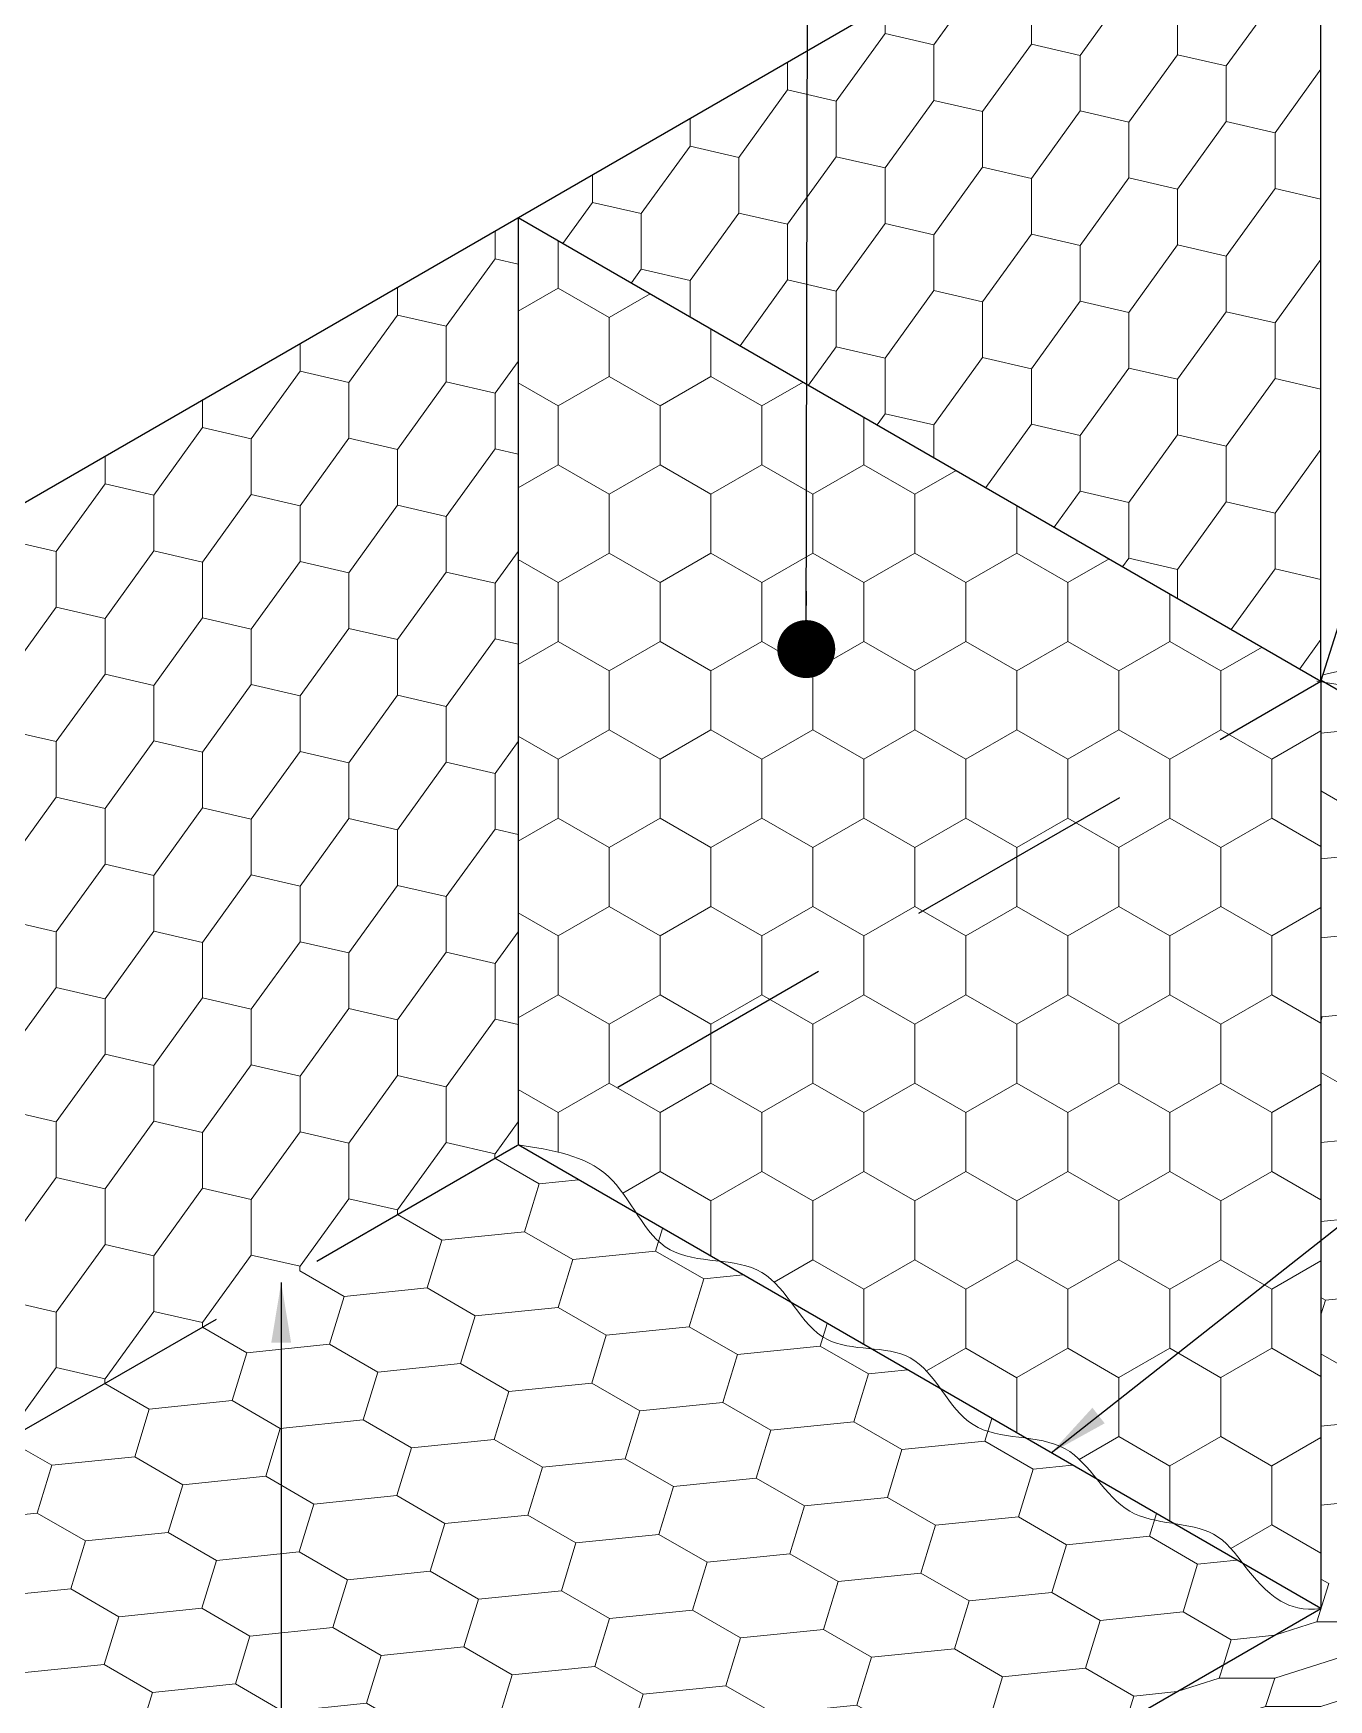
# Model space of a CAD drawing. Header units: metres. Extents: x -81 to 2721, y -139 to -12.
# Drawn here: x 670.342 to 673.137, y -42.694 to -39.1 of the extents above; entities that cross this region are included whole.
import ezdxf

# ---------------------------------------------------------------- set-up
doc = ezdxf.new("R2010")
doc.units = ezdxf.units.M
doc.header["$MEASUREMENT"] = 0
doc.linetypes.add('CENTER2', pattern=[1.125, 0.75, -0.125, 0.125, -0.125])
doc.linetypes.add('DASHED2', pattern=[0.375, 0.25, -0.125])
doc.layers.add('DIM', color=1, linetype='Continuous')
doc.layers.add('SECTION-GOLF', color=2, linetype='Continuous')
doc.styles.add('ROMANS', font='vit-s.shx')
doc.dimstyles.new('1-100', dxfattribs={"dimtxt": 0.235, "dimasz": 0.3, "dimexe": 0.2, "dimexo": 0, "dimgap": 0.1, "dimtad": 1, "dimzin": 0, "dimdsep": 46, "dimtxsty": 'ROMANS', "dimcen": 0, "dimclrd": 1, "dimclre": 1, "dimclrt": 3, "dimadec": 0, "dimazin": 0, "dimtfac": 1, "dimtix": 1, "dimtmove": 2, "dimatfit": 3, "dimfxl": 1, "dimtolj": 1, "dimtzin": 1, "dimarcsym": 0})

# ---------------------------------------------------------------- blocks, each defined once
blk = doc.blocks.new('--2')
at = {"color": 137, "lineweight": 13}
for p, q in [((816.5707, 758.7659), (816.6759, 758.9116)), ((816.4656, 758.8505), (816.4656, 758.7902)), ((816.3604, 758.6444), (816.4656, 758.7902)), ((816.5707, 758.7659), (816.4656, 758.7902)), ((816.2553, 758.7291), (816.2553, 758.6687)), ((816.1501, 758.523), (816.2553, 758.6687)), ((816.3604, 758.6444), (816.2553, 758.6687)), ((816.3604, 758.6444), (816.3604, 758.5244)), ((816.0449, 758.6077), (816.0449, 758.5473)), ((815.9398, 758.4016), (816.0449, 758.5473)), ((816.1501, 758.523), (816.0449, 758.5473)), ((815.8346, 758.4863), (815.8346, 758.4259)), ((815.7708, 758.3374), (815.8346, 758.4259)), ((815.9398, 758.4016), (815.8346, 758.4259)), ((815.6243, 758.3648), (815.6243, 758.3044)), ((815.7601, 758.2409), (815.7601, 758.3436)), ((815.5191, 758.1587), (815.6243, 758.3044)), ((815.6738, 758.293), (815.6243, 758.3044)), ((815.414, 758.2434), (815.414, 758.183)), ((815.6738, 758.1911), (815.7601, 758.241)), ((815.8701, 758.1774), (815.7601, 758.2409)), ((815.8701, 758.1775), (815.959, 758.2288)), ((815.3088, 758.0373), (815.414, 758.183)), ((815.5191, 758.1587), (815.414, 758.183)), ((815.8701, 758.0504), (815.8701, 758.1774)), ((815.2037, 758.122), (815.2037, 758.0616)), ((816.09, 758.0504), (816.09, 758.1531)), ((815.0985, 757.9159), (815.2037, 758.0616)), ((815.3088, 758.0373), (815.2037, 758.0616)), ((815.7601, 757.987), (815.8701, 758.0505)), ((815.9801, 757.9869), (815.8701, 758.0504)), ((815.9801, 757.987), (816.0901, 758.0505)), ((816.2, 757.9869), (816.0901, 758.0504)), ((815.7601, 757.9869), (815.6738, 758.0368)), ((816.2, 757.987), (816.2889, 758.0383)), ((814.9933, 758.0005), (814.9933, 757.9402)), ((815.7601, 757.8599), (815.7601, 757.9869)), ((815.9801, 757.8599), (815.9801, 757.9869)), ((816.2, 757.8599), (816.2, 757.9869)), ((814.8882, 757.7944), (814.9933, 757.9402)), ((815.0985, 757.9159), (814.9933, 757.9402)), ((816.42, 757.8599), (816.42, 757.9626)), ((815.0985, 757.9159), (815.0985, 757.7959)), ((814.783, 757.8791), (814.783, 757.8187)), ((815.6738, 757.8101), (815.7601, 757.86)), ((815.8701, 757.7964), (815.7601, 757.8599)), ((815.8701, 757.7965), (815.9801, 757.86)), ((816.0901, 757.7964), (815.9801, 757.8599)), ((816.0901, 757.7965), (816.2, 757.86)), ((816.31, 757.7964), (816.2, 757.8599)), ((816.31, 757.7965), (816.42, 757.86)), ((816.53, 757.7964), (816.42, 757.8599)), ((816.53, 757.7965), (816.6189, 757.8478)), ((814.6778, 757.673), (814.783, 757.8187)), ((814.8882, 757.7944), (814.783, 757.8187)), ((815.8701, 757.6694), (815.8701, 757.7964)), ((816.09, 757.6694), (816.09, 757.7964)), ((816.31, 757.6694), (816.31, 757.7964)), ((816.53, 757.6694), (816.53, 757.7964)), ((816.75, 757.6694), (816.75, 757.7721)), ((814.6778, 757.673), (814.5727, 757.6973)), ((814.6778, 757.673), (814.6778, 757.553)), ((815.7601, 757.6059), (815.6738, 757.6558)), ((815.7601, 757.606), (815.8701, 757.6695)), ((815.9801, 757.6059), (815.8701, 757.6694)), ((815.9801, 757.606), (816.0901, 757.6695)), ((816.2, 757.6059), (816.0901, 757.6694)), ((816.2, 757.606), (816.31, 757.6695)), ((816.42, 757.6059), (816.31, 757.6694)), ((816.42, 757.606), (816.53, 757.6695)), ((816.64, 757.6059), (816.53, 757.6694)), ((816.64, 757.606), (816.75, 757.6695)), ((816.86, 757.6059), (816.75, 757.6694)), ((816.86, 757.606), (816.9488, 757.6573)), ((815.7601, 757.4789), (815.7601, 757.6059)), ((815.9801, 757.4789), (815.9801, 757.6059)), ((816.2, 757.4789), (816.2, 757.6059)), ((816.42, 757.4789), (816.42, 757.6059)), ((816.64, 757.4789), (816.64, 757.6059)), ((816.8599, 757.4789), (816.8599, 757.6059)), ((817.0799, 757.4789), (817.0799, 757.5816)), ((815.6738, 757.4291), (815.7601, 757.479)), ((815.8701, 757.4154), (815.7601, 757.4789)), ((815.8701, 757.4155), (815.9801, 757.479)), ((816.0901, 757.4154), (815.9801, 757.4789)), ((816.0901, 757.4155), (816.2, 757.479)), ((816.31, 757.4154), (816.2, 757.4789)), ((816.31, 757.4155), (816.42, 757.479)), ((816.53, 757.4154), (816.42, 757.4789)), ((816.53, 757.4155), (816.64, 757.479)), ((816.75, 757.4154), (816.64, 757.4789)), ((816.75, 757.4155), (816.86, 757.479)), ((816.9699, 757.4154), (816.86, 757.4789)), ((816.9699, 757.4155), (817.0799, 757.479)), ((817.1899, 757.4154), (817.0799, 757.4789)), ((817.1899, 757.4155), (817.2788, 757.4668)), ((815.8701, 757.2884), (815.8701, 757.4154)), ((816.09, 757.2884), (816.09, 757.4154)), ((816.31, 757.2884), (816.31, 757.4154)), ((816.53, 757.2884), (816.53, 757.4154)), ((816.75, 757.2884), (816.75, 757.4154)), ((816.9699, 757.2884), (816.9699, 757.4154)), ((817.1899, 757.2884), (817.1899, 757.4154)), ((817.4102, 757.4073), (817.4416, 757.4145)), ((815.7601, 757.2249), (815.6738, 757.2748)), ((815.7601, 757.225), (815.8701, 757.2885)), ((815.9801, 757.2249), (815.8701, 757.2884)), ((815.9801, 757.225), (816.0901, 757.2885)), ((816.2, 757.2249), (816.0901, 757.2884)), ((816.2, 757.225), (816.31, 757.2885)), ((816.42, 757.2249), (816.31, 757.2884)), ((816.42, 757.225), (816.53, 757.2885)), ((816.64, 757.2249), (816.53, 757.2884)), ((816.64, 757.225), (816.75, 757.2885)), ((816.86, 757.2249), (816.75, 757.2884)), ((816.86, 757.225), (816.9699, 757.2885)), ((817.0799, 757.2249), (816.9699, 757.2884)), ((817.0799, 757.225), (817.1899, 757.2885)), ((817.2999, 757.2249), (817.1899, 757.2884)), ((817.2999, 757.225), (817.4058, 757.2861)), ((815.7601, 757.0979), (815.7601, 757.2249)), ((815.9801, 757.0979), (815.9801, 757.2249)), ((816.2, 757.0979), (816.2, 757.2249)), ((816.42, 757.0979), (816.42, 757.2249)), ((816.64, 757.0979), (816.64, 757.2249)), ((816.8599, 757.0979), (816.8599, 757.2249)), ((817.0799, 757.0979), (817.0799, 757.2249)), ((817.2999, 757.0979), (817.2999, 757.2249)), ((815.6738, 757.0481), (815.7601, 757.098)), ((815.8701, 757.0344), (815.7601, 757.0979)), ((815.8701, 757.0345), (815.9801, 757.098)), ((816.0901, 757.0344), (815.9801, 757.0979)), ((816.0901, 757.0345), (816.2, 757.098)), ((816.31, 757.0344), (816.2, 757.0979)), ((816.31, 757.0345), (816.42, 757.098)), ((816.53, 757.0344), (816.42, 757.0979)), ((816.53, 757.0345), (816.64, 757.098)), ((816.75, 757.0344), (816.64, 757.0979)), ((816.75, 757.0345), (816.86, 757.098)), ((816.9699, 757.0344), (816.86, 757.0979)), ((816.9699, 757.0345), (817.0799, 757.098)), ((817.1899, 757.0344), (817.0799, 757.0979)), ((817.1899, 757.0345), (817.2999, 757.098)), ((817.4058, 757.0368), (817.2999, 757.0979)), ((815.8701, 756.9074), (815.8701, 757.0344)), ((816.09, 756.9074), (816.09, 757.0344)), ((816.31, 756.9074), (816.31, 757.0344)), ((816.53, 756.9074), (816.53, 757.0344)), ((816.75, 756.9074), (816.75, 757.0344)), ((816.9699, 756.9074), (816.9699, 757.0344)), ((817.1899, 756.9074), (817.1899, 757.0344)), ((815.7601, 756.844), (815.8701, 756.9075)), ((815.9801, 756.8439), (815.8701, 756.9074)), ((815.9801, 756.844), (816.0901, 756.9075)), ((816.2, 756.8439), (816.0901, 756.9074)), ((816.2, 756.844), (816.31, 756.9075)), ((816.42, 756.8439), (816.31, 756.9074)), ((816.42, 756.844), (816.53, 756.9075)), ((816.64, 756.8439), (816.53, 756.9074)), ((816.64, 756.844), (816.75, 756.9075)), ((816.86, 756.8439), (816.75, 756.9074)), ((816.86, 756.844), (816.9699, 756.9075)), ((817.0799, 756.8439), (816.9699, 756.9074)), ((817.0799, 756.844), (817.1899, 756.9075)), ((817.2999, 756.8439), (817.1899, 756.9074)), ((817.2999, 756.844), (817.4058, 756.9051)), ((815.7601, 756.8439), (815.6738, 756.8938)), ((815.7601, 756.7169), (815.7601, 756.8439)), ((815.9801, 756.7169), (815.9801, 756.8439)), ((816.2, 756.7169), (816.2, 756.8439)), ((816.42, 756.7169), (816.42, 756.8439)), ((816.64, 756.7169), (816.64, 756.8439)), ((816.8599, 756.7169), (816.8599, 756.8439)), ((817.0799, 756.7169), (817.0799, 756.8439)), ((817.2999, 756.7169), (817.2999, 756.8439)), ((815.6738, 756.6671), (815.7601, 756.717)), ((815.8701, 756.6534), (815.7601, 756.7169)), ((815.8701, 756.6535), (815.9801, 756.717)), ((816.0901, 756.6534), (815.9801, 756.7169)), ((816.0901, 756.6535), (816.2, 756.717)), ((816.31, 756.6534), (816.2, 756.7169)), ((816.31, 756.6535), (816.42, 756.717)), ((816.53, 756.6534), (816.42, 756.7169)), ((816.53, 756.6535), (816.64, 756.717)), ((816.75, 756.6534), (816.64, 756.7169)), ((816.75, 756.6535), (816.86, 756.717)), ((816.9699, 756.6534), (816.86, 756.7169)), ((816.9699, 756.6535), (817.0799, 756.717)), ((817.1899, 756.6534), (817.0799, 756.7169)), ((817.1899, 756.6535), (817.2999, 756.717)), ((817.4058, 756.6558), (817.2999, 756.7169)), ((815.8701, 756.5264), (815.8701, 756.6534)), ((816.09, 756.5264), (816.09, 756.6534)), ((816.31, 756.5264), (816.31, 756.6534)), ((816.53, 756.5264), (816.53, 756.6534)), ((816.75, 756.5264), (816.75, 756.6534)), ((816.9699, 756.5264), (816.9699, 756.6534)), ((817.1899, 756.5264), (817.1899, 756.6534)), ((815.7601, 756.4629), (815.6738, 756.5128)), ((815.7601, 756.463), (815.8701, 756.5265)), ((815.9801, 756.4629), (815.8701, 756.5264)), ((815.9801, 756.463), (816.0901, 756.5265)), ((816.2, 756.4629), (816.0901, 756.5264)), ((816.2, 756.463), (816.31, 756.5265)), ((816.42, 756.4629), (816.31, 756.5264)), ((816.42, 756.463), (816.53, 756.5265)), ((816.64, 756.4629), (816.53, 756.5264)), ((816.64, 756.463), (816.75, 756.5265)), ((816.86, 756.4629), (816.75, 756.5264)), ((816.86, 756.463), (816.9699, 756.5265)), ((817.0799, 756.4629), (816.9699, 756.5264)), ((817.0799, 756.463), (817.1899, 756.5265)), ((817.2999, 756.4629), (817.1899, 756.5264)), ((817.2999, 756.463), (817.4058, 756.5241)), ((815.7601, 756.3778), (815.7601, 756.4629)), ((815.9801, 756.3359), (815.9801, 756.4629)), ((816.2, 756.3359), (816.2, 756.4629)), ((816.42, 756.3359), (816.42, 756.4629)), ((816.64, 756.3359), (816.64, 756.4629)), ((816.8599, 756.3359), (816.8599, 756.4629)), ((817.0799, 756.3359), (817.0799, 756.4629)), ((817.2999, 756.3359), (817.2999, 756.4629)), ((815.8997, 756.2896), (815.9801, 756.336)), ((816.0901, 756.2724), (815.9801, 756.3359)), ((816.0901, 756.2725), (816.2, 756.336)), ((816.31, 756.2724), (816.2, 756.3359)), ((816.31, 756.2725), (816.42, 756.336)), ((816.53, 756.2724), (816.42, 756.3359)), ((816.53, 756.2725), (816.64, 756.336)), ((816.75, 756.2724), (816.64, 756.3359)), ((816.75, 756.2725), (816.86, 756.336)), ((816.9699, 756.2724), (816.86, 756.3359)), ((816.9699, 756.2725), (817.0799, 756.336)), ((817.1899, 756.2724), (817.0799, 756.3359)), ((817.1899, 756.2725), (817.2999, 756.336)), ((817.4058, 756.2748), (817.2999, 756.3359)), ((816.09, 756.1531), (816.09, 756.2724)), ((816.31, 756.1454), (816.31, 756.2724)), ((816.53, 756.1454), (816.53, 756.2724)), ((816.75, 756.1454), (816.75, 756.2724)), ((816.9699, 756.1454), (816.9699, 756.2724)), ((817.1899, 756.1454), (817.1899, 756.2724)), ((816.2266, 756.0973), (816.31, 756.1455)), ((816.42, 756.0819), (816.31, 756.1454)), ((816.42, 756.082), (816.53, 756.1455)), ((816.64, 756.0819), (816.53, 756.1454)), ((816.64, 756.082), (816.75, 756.1455)), ((816.86, 756.0819), (816.75, 756.1454)), ((816.86, 756.082), (816.9699, 756.1455)), ((817.0799, 756.0819), (816.9699, 756.1454)), ((817.0799, 756.082), (817.1899, 756.1455)), ((817.2999, 756.0819), (817.1899, 756.1454)), ((817.2999, 756.082), (817.4058, 756.1431)), ((816.42, 755.9626), (816.42, 756.0819)), ((816.64, 755.9549), (816.64, 756.0819)), ((816.8599, 755.9549), (816.8599, 756.0819)), ((817.0799, 755.9549), (817.0799, 756.0819)), ((817.2999, 755.9549), (817.2999, 756.0819)), ((816.5548, 755.9058), (816.64, 755.955)), ((816.75, 755.8914), (816.64, 755.9549)), ((816.75, 755.8915), (816.86, 755.955)), ((816.9699, 755.8914), (816.86, 755.9549)), ((816.9699, 755.8915), (817.0799, 755.955)), ((817.1899, 755.8914), (817.0799, 755.9549)), ((817.1899, 755.8915), (817.2999, 755.955)), ((817.4058, 755.8938), (817.2999, 755.9549)), ((816.75, 755.7721), (816.75, 755.8914)), ((816.9699, 755.7644), (816.9699, 755.8914)), ((817.1899, 755.7644), (817.1899, 755.8914)), ((816.8845, 755.7151), (816.9699, 755.7645)), ((817.0799, 755.7009), (816.9699, 755.7644)), ((817.0799, 755.701), (817.1899, 755.7645)), ((817.2999, 755.7009), (817.1899, 755.7644)), ((817.2999, 755.701), (817.4058, 755.7621)), ((817.0799, 755.5816), (817.0799, 755.7009)), ((817.2999, 755.5739), (817.2999, 755.7009)), ((817.2115, 755.5229), (817.2999, 755.574)), ((817.4058, 755.5128), (817.2999, 755.5739)), ((817.4225, 755.4476), (817.4058, 755.4572))]:
    blk.add_line(p, q, dxfattribs=at)
for points in [[(816.7811, 758.7673), (816.7811, 758.8873), (816.8862, 759.033), (816.9914, 759.0087), (816.9914, 758.8887), (816.8862, 758.743), (816.7811, 758.7673)], [(817.0965, 758.7444), (817.0965, 758.8644), (817.2017, 759.0102), (817.3069, 758.9859), (817.3069, 758.8659), (817.2017, 758.7202), (817.0965, 758.7444)], [(816.5707, 758.6459), (816.5707, 758.7659), (816.6759, 758.9116), (816.7811, 758.8873), (816.7811, 758.7673), (816.6759, 758.6216), (816.5707, 758.6459)], [(816.8862, 758.623), (816.8862, 758.743), (816.9914, 758.8887), (817.0965, 758.8644), (817.0965, 758.7444), (816.9914, 758.5987), (816.8862, 758.623)], [(817.2017, 758.6002), (817.2017, 758.7202), (817.3069, 758.8659), (817.4058, 758.843)], [(816.3604, 758.5244), (816.3604, 758.6444), (816.4656, 758.7902), (816.5707, 758.7659), (816.5707, 758.6459), (816.4656, 758.5002), (816.3604, 758.5244)], [(816.6759, 758.5016), (816.6759, 758.6216), (816.7811, 758.7673), (816.8862, 758.743), (816.8862, 758.623), (816.7811, 758.4773), (816.6759, 758.5016)], [(816.9914, 758.4787), (816.9914, 758.5987), (817.0965, 758.7444), (817.2017, 758.7202), (817.2017, 758.6002), (817.0965, 758.4544), (816.9914, 758.4787)], [(817.4058, 758.713), (817.3069, 758.5759), (817.2017, 758.6002)], [(817.3069, 758.4559), (817.3069, 758.5759), (817.4058, 758.713)], [(816.1501, 758.403), (816.1501, 758.523), (816.2553, 758.6687), (816.3604, 758.6444), (816.3604, 758.5244), (816.2553, 758.3787), (816.1501, 758.403)], [(816.4656, 758.3802), (816.4656, 758.5002), (816.5707, 758.6459), (816.6759, 758.6216), (816.6759, 758.5016), (816.5707, 758.3559), (816.4656, 758.3802)], [(816.7811, 758.3573), (816.7811, 758.4773), (816.8862, 758.623), (816.9914, 758.5987), (816.9914, 758.4787), (816.8862, 758.333), (816.7811, 758.3573)], [(817.0965, 758.3344), (817.0965, 758.4544), (817.2017, 758.6002), (817.3069, 758.5759), (817.3069, 758.4559), (817.2017, 758.3102), (817.0965, 758.3344)], [(815.9398, 758.2816), (815.9398, 758.4016), (816.0449, 758.5473), (816.1501, 758.523), (816.1501, 758.403), (816.0449, 758.2573), (815.9398, 758.2816)], [(816.2553, 758.2587), (816.2553, 758.3787), (816.3604, 758.5244), (816.4656, 758.5002), (816.4656, 758.3802), (816.3604, 758.2344), (816.2553, 758.2587)], [(816.5707, 758.2359), (816.5707, 758.3559), (816.6759, 758.5016), (816.7811, 758.4773), (816.7811, 758.3573), (816.6759, 758.2116), (816.5707, 758.2359)], [(816.8862, 758.213), (816.8862, 758.333), (816.9914, 758.4787), (817.0965, 758.4544), (817.0965, 758.3344), (816.9914, 758.1887), (816.8862, 758.213)], [(817.2017, 758.1902), (817.2017, 758.3102), (817.3069, 758.4559), (817.4058, 758.433)], [(817.4058, 758.433), (817.3069, 758.4559)], [(815.7708, 758.3374), (815.8346, 758.4259), (815.9398, 758.4016), (815.9398, 758.2816), (815.9185, 758.2521)], [(816.0449, 758.1791), (816.0449, 758.2573), (816.1501, 758.403), (816.2553, 758.3787), (816.2553, 758.2587), (816.1528, 758.1168)], [(816.3604, 758.1144), (816.3604, 758.2344), (816.4656, 758.3802), (816.5707, 758.3559), (816.5707, 758.2359), (816.4656, 758.0902), (816.3604, 758.1144)], [(816.6759, 758.0916), (816.6759, 758.2116), (816.7811, 758.3573), (816.8862, 758.333), (816.8862, 758.213), (816.7811, 758.0673), (816.6759, 758.0916)], [(815.5191, 758.0387), (815.5191, 758.1587), (815.6243, 758.3044), (815.6738, 758.293)], [(816.9914, 758.0687), (816.9914, 758.1887), (817.0965, 758.3344), (817.2017, 758.3102), (817.2017, 758.1902), (817.0965, 758.0444), (816.9914, 758.0687)], [(817.4058, 758.303), (817.3069, 758.1659), (817.2017, 758.1902)], [(817.3069, 758.0459), (817.3069, 758.1659), (817.4058, 758.303)], [(815.9185, 758.2521), (815.9398, 758.2816), (816.0449, 758.2573), (816.0449, 758.1791)], [(816.1528, 758.1168), (816.2553, 758.2587), (816.3604, 758.2344), (816.3604, 758.1144), (816.3006, 758.0315)], [(816.4656, 757.9702), (816.4656, 758.0902), (816.5707, 758.2359), (816.6759, 758.2116), (816.6759, 758.0916), (816.5707, 757.9459), (816.4656, 757.9702)], [(816.7811, 757.9473), (816.7811, 758.0673), (816.8862, 758.213), (816.9914, 758.1887), (816.9914, 758.0687), (816.8862, 757.923), (816.7811, 757.9473)], [(815.3088, 757.9173), (815.3088, 758.0373), (815.414, 758.183), (815.5191, 758.1587), (815.5191, 758.0387), (815.414, 757.893), (815.3088, 757.9173)], [(817.0965, 757.9244), (817.0965, 758.0444), (817.2017, 758.1902), (817.3069, 758.1659), (817.3069, 758.0459), (817.2017, 757.9002), (817.0965, 757.9244)], [(816.3006, 758.0315), (816.3604, 758.1144), (816.4656, 758.0902), (816.4656, 757.9702), (816.4483, 757.9462)], [(816.5707, 757.8755), (816.5707, 757.9459), (816.6759, 758.0916), (816.7811, 758.0673), (816.7811, 757.9473), (816.6826, 757.8109)], [(815.0985, 757.7959), (815.0985, 757.9159), (815.2037, 758.0616), (815.3088, 758.0373), (815.3088, 757.9173), (815.2037, 757.7716), (815.0985, 757.7959)], [(815.6738, 758.083), (815.6243, 758.0144), (815.5191, 758.0387)], [(815.6243, 757.8944), (815.6243, 758.0144), (815.6738, 758.083)], [(816.8862, 757.803), (816.8862, 757.923), (816.9914, 758.0687), (817.0965, 758.0444), (817.0965, 757.9244), (816.9914, 757.7787), (816.8862, 757.803)], [(815.414, 757.773), (815.414, 757.893), (815.5191, 758.0387), (815.6243, 758.0144), (815.6243, 757.8944), (815.5191, 757.7487), (815.414, 757.773)], [(817.2017, 757.7802), (817.2017, 757.9002), (817.3069, 758.0459), (817.4058, 758.023)], [(817.4058, 758.023), (817.3069, 758.0459)], [(814.8882, 757.6744), (814.8882, 757.7944), (814.9933, 757.9402), (815.0985, 757.9159), (815.0985, 757.7959), (814.9933, 757.6502), (814.8882, 757.6744)], [(816.6826, 757.8109), (816.7811, 757.9473), (816.8862, 757.923), (816.8862, 757.803), (816.8304, 757.7256)], [(815.2037, 757.6516), (815.2037, 757.7716), (815.3088, 757.9173), (815.414, 757.893), (815.414, 757.773), (815.3088, 757.6273), (815.2037, 757.6516)], [(816.9914, 757.6587), (816.9914, 757.7787), (817.0965, 757.9244), (817.2017, 757.9002), (817.2017, 757.7802), (817.0965, 757.6344), (816.9914, 757.6587)], [(815.5191, 757.6287), (815.5191, 757.7487), (815.6243, 757.8944), (815.6738, 757.883)], [(815.6738, 757.883), (815.6243, 757.8944)], [(817.4058, 757.893), (817.3069, 757.7559), (817.2017, 757.7802)], [(817.3069, 757.6359), (817.3069, 757.7559), (817.4058, 757.893)], [(814.6778, 757.553), (814.6778, 757.673), (814.783, 757.8187), (814.8882, 757.7944), (814.8882, 757.6744), (814.783, 757.5287), (814.6778, 757.553)], [(814.9933, 757.5302), (814.9933, 757.6502), (815.0985, 757.7959), (815.2037, 757.7716), (815.2037, 757.6516), (815.0985, 757.5059), (814.9933, 757.5302)], [(816.8304, 757.7256), (816.8862, 757.803), (816.9914, 757.7787), (816.9914, 757.6587), (816.9781, 757.6403)], [(815.3088, 757.5073), (815.3088, 757.6273), (815.414, 757.773), (815.5191, 757.7487), (815.5191, 757.6287), (815.414, 757.483), (815.3088, 757.5073)], [(814.4675, 757.4316), (814.4675, 757.5516), (814.5727, 757.6973), (814.6778, 757.673), (814.6778, 757.553), (814.5727, 757.4073), (814.4675, 757.4316)], [(814.783, 757.4087), (814.783, 757.5287), (814.8882, 757.6744), (814.9933, 757.6502), (814.9933, 757.5302), (814.8882, 757.3844), (814.783, 757.4087)], [(815.6738, 757.673), (815.6243, 757.6044), (815.5191, 757.6287)], [(815.6243, 757.4844), (815.6243, 757.6044), (815.6738, 757.673)], [(816.9781, 757.6403), (816.9914, 757.6587), (817.0965, 757.6344), (817.0965, 757.572)], [(815.0985, 757.3859), (815.0985, 757.5059), (815.2037, 757.6516), (815.3088, 757.6273), (815.3088, 757.5073), (815.2037, 757.3616), (815.0985, 757.3859)], [(815.414, 757.363), (815.414, 757.483), (815.5191, 757.6287), (815.6243, 757.6044), (815.6243, 757.4844), (815.5191, 757.3387), (815.414, 757.363)], [(817.2125, 757.505), (817.3069, 757.6359), (817.4058, 757.613)], [(817.4058, 757.613), (817.3069, 757.6359)], [(814.5727, 757.2873), (814.5727, 757.4073), (814.6778, 757.553), (814.783, 757.5287), (814.783, 757.4087), (814.6778, 757.263), (814.5727, 757.2873)], [(814.8882, 757.2644), (814.8882, 757.3844), (814.9933, 757.5302), (815.0985, 757.5059), (815.0985, 757.3859), (814.9933, 757.2402), (814.8882, 757.2644)], [(815.2037, 757.2416), (815.2037, 757.3616), (815.3088, 757.5073), (815.414, 757.483), (815.414, 757.363), (815.3088, 757.2173), (815.2037, 757.2416)], [(815.5191, 757.2187), (815.5191, 757.3387), (815.6243, 757.4844), (815.6738, 757.473)], [(815.6738, 757.473), (815.6243, 757.4844)], [(817.4058, 757.483), (817.3602, 757.4198)], [(814.6778, 757.143), (814.6778, 757.263), (814.783, 757.4087), (814.8882, 757.3844), (814.8882, 757.2644), (814.783, 757.1187), (814.6778, 757.143)], [(814.9933, 757.1202), (814.9933, 757.2402), (815.0985, 757.3859), (815.2037, 757.3616), (815.2037, 757.2416), (815.0985, 757.0959), (814.9933, 757.1202)], [(815.3088, 757.0973), (815.3088, 757.2173), (815.414, 757.363), (815.5191, 757.3387), (815.5191, 757.2187), (815.414, 757.073), (815.3088, 757.0973)], [(817.4058, 757.281), (817.5713, 757.2979)], [(814.4675, 757.0216), (814.4675, 757.1416), (814.5727, 757.2873), (814.6778, 757.263), (814.6778, 757.143), (814.5727, 756.9973), (814.4675, 757.0216)], [(814.783, 756.9987), (814.783, 757.1187), (814.8882, 757.2644), (814.9933, 757.2402), (814.9933, 757.1202), (814.8882, 756.9744), (814.783, 756.9987)], [(815.6738, 757.263), (815.6243, 757.1944), (815.5191, 757.2187)], [(815.6243, 757.0744), (815.6243, 757.1944), (815.6738, 757.263)], [(815.0985, 756.9759), (815.0985, 757.0959), (815.2037, 757.2416), (815.3088, 757.2173), (815.3088, 757.0973), (815.2037, 756.9516), (815.0985, 756.9759)], [(817.6827, 757.2335), (817.6528, 757.1356), (817.4741, 757.1174), (817.4058, 757.1568)], [(815.414, 756.953), (815.414, 757.073), (815.5191, 757.2187), (815.6243, 757.1944), (815.6243, 757.0744), (815.5191, 756.9287), (815.414, 756.953)], [(817.4058, 757.1568), (817.4741, 757.1174), (817.4425, 757.0142), (817.4058, 757.0105)], [(814.5727, 756.8773), (814.5727, 756.9973), (814.6778, 757.143), (814.783, 757.1187), (814.783, 756.9987), (814.6778, 756.853), (814.5727, 756.8773)], [(814.8882, 756.8544), (814.8882, 756.9744), (814.9933, 757.1202), (815.0985, 757.0959), (815.0985, 756.9759), (814.9933, 756.8302), (814.8882, 756.8544)], [(815.2037, 756.8316), (815.2037, 756.9516), (815.3088, 757.0973), (815.414, 757.073), (815.414, 756.953), (815.3088, 756.8073), (815.2037, 756.8316)], [(815.5191, 756.8087), (815.5191, 756.9287), (815.6243, 757.0744), (815.6738, 757.063)], [(815.6738, 757.063), (815.6243, 757.0744)], [(817.4058, 757.0105), (817.4425, 757.0142), (817.5465, 756.9542), (817.5149, 756.851), (817.4058, 756.8399)], [(814.6778, 756.733), (814.6778, 756.853), (814.783, 756.9987), (814.8882, 756.9744), (814.8882, 756.8544), (814.783, 756.7087), (814.6778, 756.733)], [(814.9933, 756.7102), (814.9933, 756.8302), (815.0985, 756.9759), (815.2037, 756.9516), (815.2037, 756.8316), (815.0985, 756.6859), (814.9933, 756.7102)], [(815.3088, 756.6873), (815.3088, 756.8073), (815.414, 756.953), (815.5191, 756.9287), (815.5191, 756.8087), (815.414, 756.663), (815.3088, 756.6873)], [(814.4675, 756.6116), (814.4675, 756.7316), (814.5727, 756.8773), (814.6778, 756.853), (814.6778, 756.733), (814.5727, 756.5873), (814.4675, 756.6116)], [(814.783, 756.5887), (814.783, 756.7087), (814.8882, 756.8544), (814.9933, 756.8302), (814.9933, 756.7102), (814.8882, 756.5644), (814.783, 756.5887)], [(815.0985, 756.5659), (815.0985, 756.6859), (815.2037, 756.8316), (815.3088, 756.8073), (815.3088, 756.6873), (815.2037, 756.5416), (815.0985, 756.5659)], [(815.6738, 756.853), (815.6243, 756.7844), (815.5191, 756.8087)], [(815.6243, 756.6644), (815.6243, 756.7844), (815.6738, 756.853)], [(817.4058, 756.8399), (817.5149, 756.851), (817.6189, 756.791), (817.5873, 756.6878), (817.4086, 756.6696), (817.4058, 756.6712)], [(815.414, 756.543), (815.414, 756.663), (815.5191, 756.8087), (815.6243, 756.7844), (815.6243, 756.6644), (815.5191, 756.5187), (815.414, 756.543)], [(814.5727, 756.4673), (814.5727, 756.5873), (814.6778, 756.733), (814.783, 756.7087), (814.783, 756.5887), (814.6778, 756.443), (814.5727, 756.4673)], [(814.8882, 756.4444), (814.8882, 756.5644), (814.9933, 756.7102), (815.0985, 756.6859), (815.0985, 756.5659), (814.9933, 756.4202), (814.8882, 756.4444)], [(815.2037, 756.4216), (815.2037, 756.5416), (815.3088, 756.6873), (815.414, 756.663), (815.414, 756.543), (815.3088, 756.3973), (815.2037, 756.4216)], [(817.4058, 756.6605), (817.4086, 756.6696), (817.5873, 756.6878), (817.6913, 756.6278), (817.6597, 756.5246), (817.481, 756.5064), (817.4058, 756.5498)], [(815.5191, 756.3987), (815.5191, 756.5187), (815.6243, 756.6644), (815.6738, 756.653)], [(815.6738, 756.653), (815.6243, 756.6644)], [(817.4058, 756.6712), (817.4086, 756.6696), (817.4058, 756.6605)], [(814.6778, 756.323), (814.6778, 756.443), (814.783, 756.5887), (814.8882, 756.5644), (814.8882, 756.4444), (814.783, 756.2987), (814.6778, 756.323)], [(814.9933, 756.3002), (814.9933, 756.4202), (815.0985, 756.5659), (815.2037, 756.5416), (815.2037, 756.4216), (815.0985, 756.2759), (814.9933, 756.3002)], [(815.3088, 756.2773), (815.3088, 756.3973), (815.414, 756.543), (815.5191, 756.5187), (815.5191, 756.3987), (815.414, 756.253), (815.3088, 756.2773)], [(817.4058, 756.5498), (817.481, 756.5064), (817.4495, 756.4032), (817.4058, 756.3988)], [(814.4675, 756.2016), (814.4675, 756.3216), (814.5727, 756.4673), (814.6778, 756.443), (814.6778, 756.323), (814.5727, 756.1773), (814.4675, 756.2016)], [(814.783, 756.1787), (814.783, 756.2987), (814.8882, 756.4444), (814.9933, 756.4202), (814.9933, 756.3002), (814.8882, 756.1544), (814.783, 756.1787)], [(815.6738, 756.443), (815.6243, 756.3744), (815.5191, 756.3987)], [(815.0985, 756.1559), (815.0985, 756.2759), (815.2037, 756.4216), (815.3088, 756.3973), (815.3088, 756.2773), (815.2037, 756.1316), (815.0985, 756.1559)], [(817.4058, 756.3988), (817.4495, 756.4032), (817.5534, 756.3432), (817.5219, 756.24), (817.4058, 756.2282)], [(815.4136, 756.2528), (815.4136, 756.2432), (815.5092, 756.188), (815.688, 756.2062), (815.7195, 756.3094), (815.6239, 756.3646), (815.6239, 756.3742)], [(815.6239, 756.3742), (815.6239, 756.3646), (815.7195, 756.3094), (815.8043, 756.318)], [(814.5727, 756.0573), (814.5727, 756.1773), (814.6778, 756.323), (814.783, 756.2987), (814.783, 756.1787), (814.6778, 756.033), (814.5727, 756.0573)], [(814.8882, 756.0344), (814.8882, 756.1544), (814.9933, 756.3002), (815.0985, 756.2759), (815.0985, 756.1559), (814.9933, 756.0102), (814.8882, 756.0344)], [(815.688, 756.2062), (815.7195, 756.3094), (815.8043, 756.318)], [(815.2033, 756.1314), (815.2033, 756.1218), (815.299, 756.0666), (815.4777, 756.0848), (815.5092, 756.188), (815.4136, 756.2432), (815.4136, 756.2528)], [(817.4058, 756.2282), (817.5219, 756.24), (817.6258, 756.18), (817.5943, 756.0768), (817.4155, 756.0586), (817.4058, 756.0642)], [(814.6778, 755.913), (814.6778, 756.033), (814.783, 756.1787), (814.8882, 756.1544), (814.8882, 756.0344), (814.783, 755.8887), (814.6778, 755.913)], [(815.4777, 756.0848), (815.5092, 756.188), (815.688, 756.2062), (815.7919, 756.1462), (815.7604, 756.043), (815.5816, 756.0248), (815.4777, 756.0848)], [(815.9856, 756.2134), (815.9706, 756.1644), (815.7919, 756.1462), (815.688, 756.2062)], [(815.9856, 756.2134), (815.9706, 756.1644), (815.7919, 756.1462), (815.688, 756.2062)], [(815.9706, 756.1644), (815.9856, 756.2134)], [(815.7604, 756.043), (815.7919, 756.1462), (815.9706, 756.1644), (816.0746, 756.1044), (816.043, 756.0012), (815.8643, 755.983), (815.7604, 756.043)], [(816.1594, 756.113), (816.0746, 756.1044), (815.9706, 756.1644)], [(814.9931, 756.01), (814.9931, 756.0004), (815.0887, 755.9452), (815.2674, 755.9634), (815.299, 756.0666), (815.2033, 756.1218), (815.2033, 756.1314)], [(816.043, 756.0012), (816.0746, 756.1044), (816.1594, 756.113)], [(815.2674, 755.9634), (815.299, 756.0666), (815.4777, 756.0848), (815.5816, 756.0248), (815.5501, 755.9216), (815.3714, 755.9034), (815.2674, 755.9634)], [(817.4058, 756.0269), (817.4155, 756.0586), (817.5943, 756.0768), (817.6982, 756.0168), (817.6667, 755.9136), (817.4879, 755.8954), (817.4058, 755.9428)], [(814.4675, 755.7916), (814.4675, 755.9116), (814.5727, 756.0573), (814.6778, 756.033), (814.6778, 755.913), (814.5727, 755.7673), (814.4675, 755.7916)], [(815.5501, 755.9216), (815.5816, 756.0248), (815.7604, 756.043), (815.8643, 755.983), (815.8328, 755.8798), (815.654, 755.8616), (815.5501, 755.9216)], [(817.4058, 756.0642), (817.4155, 756.0586), (817.4058, 756.0269)], [(814.7828, 755.8886), (814.7828, 755.879), (814.8784, 755.8238), (815.0572, 755.842), (815.0887, 755.9452), (814.9931, 756.0004), (814.9931, 756.01)], [(815.8328, 755.8798), (815.8643, 755.983), (816.043, 756.0012), (816.147, 755.9412), (816.1154, 755.838), (815.9367, 755.8198), (815.8328, 755.8798)], [(816.3407, 756.0084), (816.3257, 755.9594), (816.147, 755.9412), (816.043, 756.0012)], [(816.3407, 756.0084), (816.3257, 755.9594), (816.147, 755.9412), (816.043, 756.0012)], [(815.0572, 755.842), (815.0887, 755.9452), (815.2674, 755.9634), (815.3714, 755.9034), (815.3398, 755.8002), (815.1611, 755.782), (815.0572, 755.842)], [(816.1154, 755.838), (816.147, 755.9412), (816.3257, 755.9594), (816.4296, 755.8994), (816.3981, 755.7962), (816.2194, 755.778), (816.1154, 755.838)], [(816.5144, 755.908), (816.4296, 755.8994), (816.3257, 755.9594)], [(817.4058, 755.9428), (817.4879, 755.8954), (817.4564, 755.7922), (817.4058, 755.7871)], [(815.3398, 755.8002), (815.3714, 755.9034), (815.5501, 755.9216), (815.654, 755.8616), (815.6225, 755.7584), (815.4438, 755.7402), (815.3398, 755.8002)], [(816.3981, 755.7962), (816.4296, 755.8994), (816.5144, 755.908)], [(814.5725, 755.7672), (814.5725, 755.7576), (814.6681, 755.7024), (814.8469, 755.7206), (814.8784, 755.8238), (814.7828, 755.879), (814.7828, 755.8886)], [(815.6225, 755.7584), (815.654, 755.8616), (815.8328, 755.8798), (815.9367, 755.8198), (815.9052, 755.7166), (815.7264, 755.6984), (815.6225, 755.7584)], [(814.8469, 755.7206), (814.8784, 755.8238), (815.0572, 755.842), (815.1611, 755.782), (815.1296, 755.6788), (814.9508, 755.6606), (814.8469, 755.7206)], [(815.9052, 755.7166), (815.9367, 755.8198), (816.1154, 755.838), (816.2194, 755.778), (816.1878, 755.6748), (816.0091, 755.6566), (815.9052, 755.7166)], [(815.1296, 755.6788), (815.1611, 755.782), (815.3398, 755.8002), (815.4438, 755.7402), (815.4122, 755.637), (815.2335, 755.6188), (815.1296, 755.6788)], [(816.1878, 755.6748), (816.2194, 755.778), (816.3981, 755.7962), (816.502, 755.7362), (816.4705, 755.633), (816.2918, 755.6148), (816.1878, 755.6748)], [(816.6957, 755.8034), (816.6808, 755.7544), (816.502, 755.7362), (816.3981, 755.7962)], [(816.6957, 755.8034), (816.6808, 755.7544), (816.502, 755.7362), (816.3981, 755.7962)], [(817.4058, 755.7871), (817.4564, 755.7922), (817.5603, 755.7322), (817.5288, 755.629), (817.4058, 755.6165)], [(814.3623, 755.6458), (814.3623, 755.6362), (814.4579, 755.581), (814.6366, 755.5992), (814.6681, 755.7024), (814.5725, 755.7576), (814.5725, 755.7672)], [(815.4122, 755.637), (815.4438, 755.7402), (815.6225, 755.7584), (815.7264, 755.6984), (815.6949, 755.5952), (815.5162, 755.577), (815.4122, 755.637)], [(816.4705, 755.633), (816.502, 755.7362), (816.6808, 755.7544), (816.7847, 755.6944), (816.7532, 755.5912), (816.5744, 755.573), (816.4705, 755.633)], [(816.8695, 755.703), (816.7847, 755.6944), (816.6808, 755.7544)], [(814.6366, 755.5992), (814.6681, 755.7024), (814.8469, 755.7206), (814.9508, 755.6606), (814.9193, 755.5574), (814.7405, 755.5392), (814.6366, 755.5992)], [(815.6949, 755.5952), (815.7264, 755.6984), (815.9052, 755.7166), (816.0091, 755.6566), (815.9776, 755.5534), (815.7988, 755.5352), (815.6949, 755.5952)], [(814.9193, 755.5574), (814.9508, 755.6606), (815.1296, 755.6788), (815.2335, 755.6188), (815.202, 755.5156), (815.0232, 755.4974), (814.9193, 755.5574)], [(816.7532, 755.5912), (816.7847, 755.6944), (816.8695, 755.703)], [(815.9776, 755.5534), (816.0091, 755.6566), (816.1878, 755.6748), (816.2918, 755.6148), (816.2602, 755.5116), (816.0815, 755.4934), (815.9776, 755.5534)], [(815.202, 755.5156), (815.2335, 755.6188), (815.4122, 755.637), (815.5162, 755.577), (815.4846, 755.4738), (815.3059, 755.4556), (815.202, 755.5156)], [(816.2602, 755.5116), (816.2918, 755.6148), (816.4705, 755.633), (816.5744, 755.573), (816.5429, 755.4698), (816.3642, 755.4516), (816.2602, 755.5116)], [(817.4058, 755.6165), (817.5288, 755.629), (817.6327, 755.569), (817.6074, 755.486)], [(814.4263, 755.4778), (814.4579, 755.581), (814.6366, 755.5992), (814.7405, 755.5392), (814.709, 755.436), (814.5303, 755.4178), (814.4263, 755.4778)], [(815.4846, 755.4738), (815.5162, 755.577), (815.6949, 755.5952), (815.7988, 755.5352), (815.7673, 755.432), (815.5886, 755.4138), (815.4846, 755.4738)], [(816.5429, 755.4698), (816.5744, 755.573), (816.7532, 755.5912), (816.8571, 755.5312), (816.8256, 755.428), (816.6468, 755.4098), (816.5429, 755.4698)], [(817.0508, 755.5984), (817.0359, 755.5494), (816.8571, 755.5312), (816.7532, 755.5912)], [(817.0508, 755.5984), (817.0359, 755.5494), (816.8571, 755.5312), (816.7532, 755.5912)], [(814.709, 755.436), (814.7405, 755.5392), (814.9193, 755.5574), (815.0232, 755.4974), (814.9917, 755.3942), (814.8129, 755.376), (814.709, 755.436)], [(815.7673, 755.432), (815.7988, 755.5352), (815.9776, 755.5534), (816.0815, 755.4934), (816.05, 755.3902), (815.8712, 755.372), (815.7673, 755.432)], [(816.8256, 755.428), (816.8571, 755.5312), (817.0359, 755.5494), (817.1398, 755.4894), (817.1083, 755.3862), (816.9295, 755.368), (816.8256, 755.428)], [(817.2246, 755.498), (817.1398, 755.4894), (817.0359, 755.5494)], [(814.9917, 755.3942), (815.0232, 755.4974), (815.202, 755.5156), (815.3059, 755.4556), (815.2744, 755.3524), (815.0956, 755.3342), (814.9917, 755.3942)], [(816.05, 755.3902), (816.0815, 755.4934), (816.2602, 755.5116), (816.3642, 755.4516), (816.3326, 755.3484), (816.1539, 755.3302), (816.05, 755.3902)], [(817.1083, 755.3862), (817.1398, 755.4894), (817.2246, 755.498)], [(817.1083, 755.3862), (817.1398, 755.4894), (817.2246, 755.498)], [(815.2744, 755.3524), (815.3059, 755.4556), (815.4846, 755.4738), (815.5886, 755.4138), (815.557, 755.3106), (815.3783, 755.2924), (815.2744, 755.3524)], [(816.3326, 755.3484), (816.3642, 755.4516), (816.5429, 755.4698), (816.6468, 755.4098), (816.6153, 755.3066), (816.4366, 755.2884), (816.3326, 755.3484)], [(817.5163, 755.4572), (817.6066, 755.486), (817.7266, 755.486), (817.7065, 755.4253), (817.5163, 755.3646), (817.3963, 755.3646)], [(814.4987, 755.3146), (814.5303, 755.4178), (814.709, 755.436), (814.8129, 755.376), (814.7814, 755.2728), (814.6027, 755.2546), (814.4987, 755.3146)], [(815.557, 755.3106), (815.5886, 755.4138), (815.7673, 755.432), (815.8712, 755.372), (815.8397, 755.2688), (815.661, 755.2506), (815.557, 755.3106)], [(816.6153, 755.3066), (816.6468, 755.4098), (816.8256, 755.428), (816.9295, 755.368), (816.898, 755.2648), (816.7192, 755.2466), (816.6153, 755.3066)], [(817.4225, 755.4476), (817.3971, 755.3646)], [(814.7814, 755.2728), (814.8129, 755.376), (814.9917, 755.3942), (815.0956, 755.3342), (815.0641, 755.231), (814.8853, 755.2128), (814.7814, 755.2728)], [(815.8397, 755.2688), (815.8712, 755.372), (816.05, 755.3902), (816.1539, 755.3302), (816.1224, 755.227), (815.9436, 755.2088), (815.8397, 755.2688)], [(815.0641, 755.231), (815.0956, 755.3342), (815.2744, 755.3524), (815.3783, 755.2924), (815.3468, 755.1892), (815.168, 755.171), (815.0641, 755.231)], [(816.898, 755.2648), (816.9295, 755.368), (817.1083, 755.3862), (817.2122, 755.3262), (817.1956, 755.2721)], [(816.898, 755.2648), (816.9295, 755.368), (817.1083, 755.3862), (817.2122, 755.3262), (817.1956, 755.2721)], [(817.306, 755.3358), (817.2122, 755.3262), (817.1083, 755.3862)], [(817.306, 755.3358), (817.2122, 755.3262), (817.1083, 755.3862)], [(817.306, 755.3358), (817.2122, 755.3262), (817.1083, 755.3862)], [(817.306, 755.3358), (817.3963, 755.3646), (817.5163, 755.3646), (817.4962, 755.3039), (817.3061, 755.2432), (817.1861, 755.2432)], [(816.1224, 755.227), (816.1539, 755.3302), (816.3326, 755.3484), (816.4366, 755.2884), (816.405, 755.1852), (816.2263, 755.167), (816.1224, 755.227)], [(815.3468, 755.1892), (815.3783, 755.2924), (815.557, 755.3106), (815.661, 755.2506), (815.6294, 755.1474), (815.4507, 755.1292), (815.3468, 755.1892)], [(816.405, 755.1852), (816.4366, 755.2884), (816.6153, 755.3066), (816.7192, 755.2466), (816.6877, 755.1434), (816.509, 755.1252), (816.405, 755.1852)], [(817.2859, 755.1825), (817.3061, 755.2432), (817.4962, 755.3039), (817.6162, 755.3039), (817.5961, 755.2432), (817.4059, 755.1825), (817.2859, 755.1825)], [(814.5711, 755.1514), (814.6027, 755.2546), (814.7814, 755.2728), (814.8853, 755.2128), (814.8538, 755.1096), (814.6751, 755.0914), (814.5711, 755.1514)], [(815.6294, 755.1474), (815.661, 755.2506), (815.8397, 755.2688), (815.9436, 755.2088), (815.9121, 755.1056), (815.7334, 755.0874), (815.6294, 755.1474)], [(816.6877, 755.1434), (816.7192, 755.2466), (816.898, 755.2648), (817.0019, 755.2048), (816.9854, 755.1507)], [(817.0957, 755.2144), (817.0019, 755.2048), (816.898, 755.2648)], [(817.1861, 755.2432), (817.1956, 755.272)], [(814.8538, 755.1096), (814.8853, 755.2128), (815.0641, 755.231), (815.168, 755.171), (815.1365, 755.0678), (814.9577, 755.0496), (814.8538, 755.1096)], [(815.9121, 755.1056), (815.9436, 755.2088), (816.1224, 755.227), (816.2263, 755.167), (816.1948, 755.0638), (816.016, 755.0456), (815.9121, 755.1056)], [(817.0957, 755.2144), (817.1861, 755.2432), (817.3061, 755.2432), (817.2859, 755.1825), (817.0958, 755.1218), (816.9758, 755.1218)]]:
    blk.add_lwpolyline(points, dxfattribs=at)
at = {"color": 3, "lineweight": 13}
for points in [[(817.397, 757.3934), (817.4696, 757.3824), (817.615, 757.3602), (817.6943, 757.1195), (817.9508, 757.1676), (818.0319, 756.9297), (818.2736, 756.9788), (818.3525, 756.7405), (818.5995, 756.7846), (818.6925, 756.5629), (818.9309, 756.5919), (818.9826, 756.4251), (819.0904, 756.3882), (819.1424, 756.3959)], [(815.6738, 756.3934), (815.7463, 756.3824), (815.8918, 756.3602), (815.971, 756.1195), (816.2275, 756.1676), (816.3086, 755.9297), (816.5503, 755.9788), (816.6292, 755.7405), (816.8762, 755.7846), (816.9692, 755.5629), (817.2076, 755.5919), (817.2593, 755.4251), (817.3671, 755.3882), (817.4058, 755.3934)], [(813.9417, 755.3934), (814.0143, 755.3824), (814.1597, 755.3602), (814.239, 755.1195), (814.4954, 755.1676), (814.5765, 754.9297), (814.8183, 754.9788), (814.8972, 754.7405), (815.1442, 754.7846), (815.2372, 754.5629), (815.4756, 754.5919), (815.5273, 754.4251), (815.6351, 754.3882), (815.6738, 754.3934)]]:
    blk.add_open_spline(points, degree=3, knots=[0, 0, 0, 0, 0.103047, 0.20662, 0.308604, 0.409175, 0.501262, 0.600184, 0.702792, 0.799704, 0.895514, 1.000104, 1.033633, 1.033633, 1.033633, 1.033633], dxfattribs=at)
at = {"layer": 'SECTION-GOLF', "color": 6}
for p, q in [((817.4058, 757.3934), (817.4058, 759.3934)), ((815.6738, 758.3934), (815.6738, 756.3934)), ((815.6738, 758.3934), (817.4058, 757.3934)), ((817.4058, 757.3934), (817.4058, 755.3934)), ((817.4058, 755.3934), (815.6738, 756.3934))]:
    blk.add_line(p, q, dxfattribs=at)
at = {"layer": 'SECTION-GOLF', "color": 1, "linetype": 'CENTER2'}
blk.add_line((819.1379, 754.3934), (817.4058, 755.3934), dxfattribs=at)
at = {"layer": 'SECTION-GOLF', "color": 6}
for points in [[(813.9417, 757.3934), (817.4058, 759.3934)], [(819.1384, 756.3949), (817.4063, 757.3949), (818.0108, 759.3014), (819.7428, 758.3014), (819.1384, 756.3949)]]:
    blk.add_lwpolyline(points, dxfattribs=at)
at = {"layer": 'SECTION-GOLF', "color": 2, "linetype": 'DASHED2', "ltscale": 2}
for points in [[(813.9406, 755.3928), (817.4058, 757.3934)], [(815.6738, 754.3934), (819.1379, 756.3934)]]:
    blk.add_lwpolyline(points, dxfattribs=at)
at = {"layer": 'DIM'}
for points, override in [([(816.2956, 757.4626), (816.2988, 759.0515)], {"dimasz": 0.125, "dimtad": 0, "dimldrblk": 'Dot'}), ([(816.824, 755.7293), (818.9356, 757.3933), (819.9925, 757.3933)], {"dimasz": 0.13, "dimtad": 0}), ([(815.163, 756.0968), (815.163, 752.5416), (815.9916, 752.5416)], {"dimasz": 0.13, "dimtad": 0})]:
    blk.add_leader(points, dimstyle='1-100', override=override, dxfattribs=at)

msp = doc.modelspace()

# ---------------------------------------------------------------- block references
at = {"layer": 'SECTION-GOLF', "color": 1}
msp.add_blockref('--2', (-144.2858, -797.8906), dxfattribs=at)

doc.saveas('drawing.dxf')
